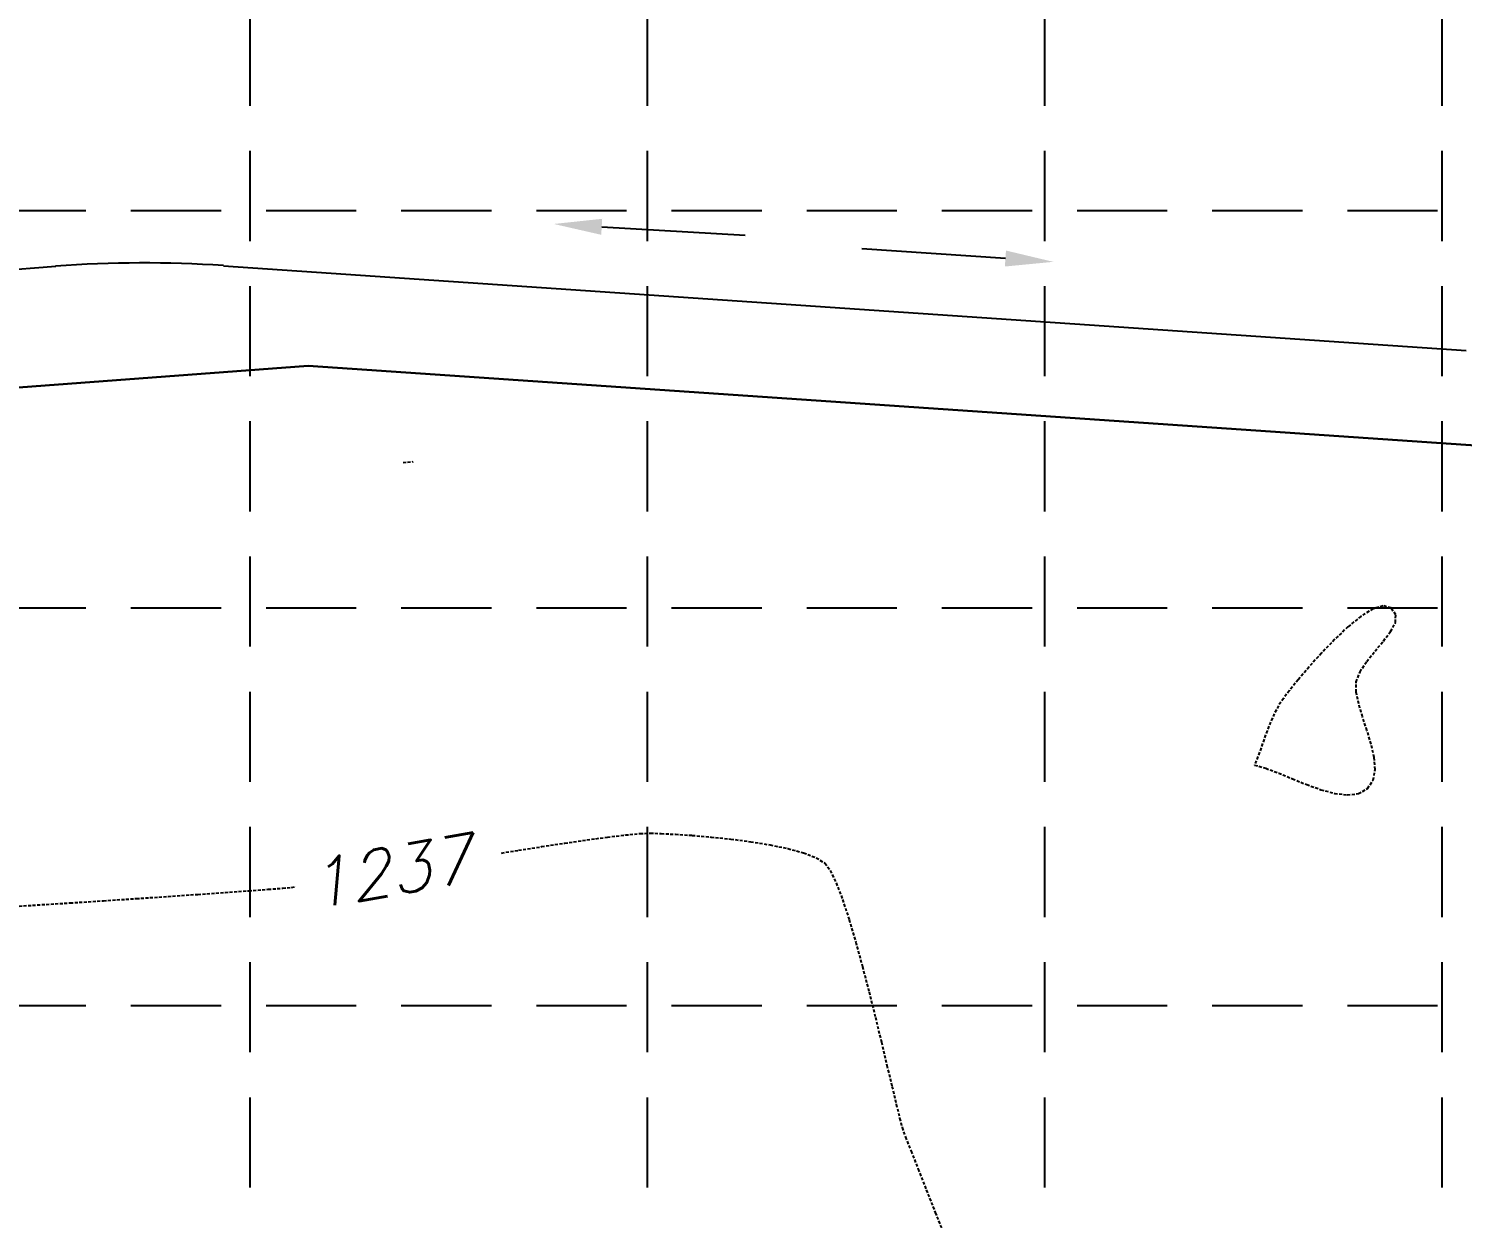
# Model space of a CAD drawing. Header units: inches. Extents: x 7994 to 10114, y 11164 to 12491.
# Drawn here: x 9730.3 to 9849.6, y 11512 to 11610.9 of the extents above; entities that cross this region are included whole.
import ezdxf

# ---------------------------------------------------------------- set-up
doc = ezdxf.new("R2010")
doc.units = ezdxf.units.IN
doc.header["$MEASUREMENT"] = 0
for name, pattern in [('HIDDEN', [0.375, 0.25, -0.125]), ('HIDDEN2', [0.1875, 0.125, -0.0625]), ('PHANTOM2', [1.25, 0.625, -0.125, 0.125, -0.125, 0.125, -0.125]), ('x4227topo$0$HIDDEN', [0.375, 0.25, -0.125])]:
    doc.linetypes.add(name, pattern=pattern)
for name, color, linetype in [('CONTOURS', 43, 'x4227topo$0$HIDDEN'), ('FILTER', 3, 'HIDDEN2'), ('GRID', 254, 'HIDDEN'), ('MISC-6', 6, 'Continuous'), ('SILT-FENCE', 4, 'PHANTOM2'), ('x4227 lots$0$p-row', 5, 'Continuous')]:
    doc.layers.add(name, color=color, linetype=linetype)
doc.styles.add('x4227topo$0$L100', font='simplex.shx', dxfattribs={"oblique": 15, "height": 6})

msp = doc.modelspace()

# ---------------------------------------------------------------- linework, layer by layer
at = {"layer": 'CONTOURS', "color": 43}
for p, q in [((9761.47, 11574.85, 1238), (9762.31, 11574.92, 1238)), ((9842.19, 11562.66, 1238), (9841.2, 11562.04, 1238)), ((9843.04, 11562.92, 1238), (9842.19, 11562.66, 1238)), ((9843.7, 11562.75, 1238), (9843.04, 11562.92, 1238)), ((9844.1, 11562.18, 1238), (9843.7, 11562.75, 1238)), ((9844.06, 11561.52, 1238), (9844.1, 11562.18, 1238)), ((9840.11, 11561.17, 1238), (9839, 11560.11, 1238)), ((9841.2, 11562.04, 1238), (9840.11, 11561.17, 1238)), ((9843.67, 11560.78, 1238), (9844.06, 11561.52, 1238)), ((9839, 11560.11, 1238), (9837.9, 11558.97, 1238)), ((9842.37, 11559.15, 1238), (9843.07, 11559.99, 1238)), ((9843.07, 11559.99, 1238), (9843.67, 11560.78, 1238)), ((9837.9, 11558.97, 1238), (9836.87, 11557.82, 1238)), ((9841.68, 11558.29, 1238), (9842.37, 11559.15, 1238)), ((9836.87, 11557.82, 1238), (9835.97, 11556.76, 1238)), ((9840.81, 11556.58, 1238), (9841.12, 11557.43, 1238)), ((9841.12, 11557.43, 1238), (9841.68, 11558.29, 1238)), ((9835.97, 11556.76, 1238), (9835.24, 11555.86, 1238)), ((9840.81, 11555.74, 1238), (9840.81, 11556.58, 1238)), ((9834.75, 11555.22, 1238), (9834.33, 11554.6, 1238)), ((9835.24, 11555.86, 1238), (9834.75, 11555.22, 1238)), ((9841.01, 11554.76, 1238), (9840.81, 11555.74, 1238)), ((9833.98, 11553.93, 1238), (9833.67, 11553.24, 1238)), ((9834.33, 11554.6, 1238), (9833.98, 11553.93, 1238)), ((9841.33, 11553.68, 1238), (9841.01, 11554.76, 1238)), ((9833.67, 11553.24, 1238), (9833.39, 11552.53, 1238)), ((9841.7, 11552.55, 1238), (9841.33, 11553.68, 1238)), ((9842.05, 11551.41, 1238), (9841.7, 11552.55, 1238)), ((9833.13, 11551.81, 1238), (9832.88, 11551.09, 1238)), ((9833.39, 11552.53, 1238), (9833.13, 11551.81, 1238)), ((9842.3, 11550.31, 1238), (9842.05, 11551.41, 1238)), ((9832.62, 11550.37, 1238), (9832.34, 11549.67, 1238)), ((9832.88, 11551.09, 1238), (9832.62, 11550.37, 1238)), ((9842.38, 11549.3, 1238), (9842.3, 11550.31, 1238)), ((9832.34, 11549.67, 1238), (9833.28, 11549.4, 1238)), ((9832.34, 11549.67, 1238), (9832.34, 11549.67, 1238)), ((9833.28, 11549.4, 1238), (9834.35, 11549, 1238)), ((9834.35, 11549, 1238), (9835.5, 11548.52, 1238)), ((9842.22, 11548.42, 1238), (9842.38, 11549.3, 1238)), ((9835.5, 11548.52, 1238), (9836.68, 11548.04, 1238)), ((9836.68, 11548.04, 1238), (9837.87, 11547.62, 1238)), ((9841.75, 11547.72, 1238), (9842.22, 11548.42, 1238)), ((9837.87, 11547.62, 1238), (9839.01, 11547.31, 1238)), ((9839.01, 11547.31, 1238), (9840.06, 11547.18, 1238)), ((9840.06, 11547.18, 1238), (9840.99, 11547.29, 1238)), ((9840.99, 11547.29, 1238), (9841.75, 11547.72, 1238)), ((9773, 11542.88, 1237), (9774.92, 11543.17, 1237)), ((9774.92, 11543.17, 1237), (9776.77, 11543.44, 1237)), ((9776.77, 11543.44, 1237), (9778.47, 11543.67, 1237)), ((9778.47, 11543.67, 1237), (9779.97, 11543.85, 1237)), ((9779.97, 11543.85, 1237), (9781.19, 11543.97, 1237)), ((9781.19, 11543.97, 1237), (9782.05, 11544, 1237)), ((9782.05, 11544, 1237), (9782.95, 11543.97, 1237)), ((9782.95, 11543.97, 1237), (9784.13, 11543.91, 1237)), ((9784.13, 11543.91, 1237), (9785.54, 11543.82, 1237)), ((9785.54, 11543.82, 1237), (9787.1, 11543.68, 1237)), ((9787.1, 11543.68, 1237), (9788.74, 11543.51, 1237)), ((9788.74, 11543.51, 1237), (9790.4, 11543.29, 1237)), ((9790.4, 11543.29, 1237), (9792.01, 11543.03, 1237)), ((9792.01, 11543.03, 1237), (9793.5, 11542.72, 1237)), ((9769.66, 11542.35, 1237), (9771.08, 11542.58, 1237)), ((9771.08, 11542.58, 1237), (9773, 11542.88, 1237)), ((9793.5, 11542.72, 1237), (9794.8, 11542.37, 1237)), ((9794.8, 11542.37, 1237), (9795.85, 11541.96, 1237)), ((9795.85, 11541.96, 1237), (9796.58, 11541.5, 1237)), ((9796.58, 11541.5, 1237), (9797.03, 11540.89, 1237)), ((9797.03, 11540.89, 1237), (9797.52, 11539.86, 1237)), ((9750.24, 11539.33, 1237), (9751.45, 11539.42, 1237)), ((9751.45, 11539.42, 1237), (9752.17, 11539.49, 1237)), ((9752.17, 11539.49, 1237), (9752.55, 11539.54, 1237)), ((9797.52, 11539.86, 1237), (9798.05, 11538.48, 1237)), ((9733.76, 11538.2, 1237), (9736.53, 11538.38, 1237)), ((9736.53, 11538.38, 1237), (9739.27, 11538.56, 1237)), ((9739.27, 11538.56, 1237), (9741.91, 11538.74, 1237)), ((9741.91, 11538.74, 1237), (9744.39, 11538.91, 1237)), ((9744.39, 11538.91, 1237), (9746.65, 11539.06, 1237)), ((9746.65, 11539.06, 1237), (9748.62, 11539.21, 1237)), ((9748.62, 11539.21, 1237), (9750.24, 11539.33, 1237)), ((9798.05, 11538.48, 1237), (9798.59, 11536.81, 1237)), ((9728.38, 11537.86, 1237), (9731.02, 11538.03, 1237)), ((9731.02, 11538.03, 1237), (9733.76, 11538.2, 1237)), ((9798.59, 11536.81, 1237), (9799.15, 11534.93, 1237)), ((9799.15, 11534.93, 1237), (9799.7, 11532.91, 1237)), ((9799.7, 11532.91, 1237), (9800.25, 11530.8, 1237)), ((9800.25, 11530.8, 1237), (9800.78, 11528.68, 1237)), ((9800.78, 11528.68, 1237), (9801.28, 11526.62, 1237)), ((9801.28, 11526.62, 1237), (9801.74, 11524.68, 1237)), ((9801.74, 11524.68, 1237), (9802.16, 11522.93, 1237)), ((9802.16, 11522.93, 1237), (9802.52, 11521.44, 1237)), ((9802.52, 11521.44, 1237), (9802.8, 11520.28, 1237)), ((9802.8, 11520.28, 1237), (9803.01, 11519.51, 1237)), ((9803.01, 11519.51, 1237), (9803.29, 11518.71, 1237)), ((9803.29, 11518.71, 1237), (9803.75, 11517.54, 1237)), ((9803.75, 11517.54, 1237), (9804.34, 11516.05, 1237)), ((9804.34, 11516.05, 1237), (9805.02, 11514.32, 1237)), ((9805.02, 11514.32, 1237), (9805.77, 11512.43, 1237)), ((9805.77, 11512.43, 1237), (9806.55, 11510.43, 1237))]:
    msp.add_line(p, q, dxfattribs=at)
at = {"layer": 'FILTER', "color": 7, "linetype": 'Continuous'}
for p, q in [((9425.14, 11568.16), (9732.55, 11591.17)), ((9746.51, 11591.22), (9798.23, 11587.69)), ((9798.23, 11587.69), (9849.96, 11584.16))]:
    msp.add_line(p, q, dxfattribs=at)
msp.add_arc((9739.85, 11493.62), 97.83, 86.0964, 94.2805, dxfattribs=at)
at = {"layer": 'GRID', "color": 253, "linetype": 'HIDDEN', "ltscale": 30}
for p, q in [((9748.72, 12455.77), (9748.72, 11298)), ((9781.79, 12455.77), (9781.79, 11298)), ((9814.87, 12455.77), (9814.87, 11298)), ((9847.94, 12455.77), (9847.94, 11298)), ((8028.82, 11595.82), (10079.47, 11595.82)), ((8028.82, 11562.75), (10079.47, 11562.75)), ((8028.82, 11529.67), (10079.47, 11529.67))]:
    msp.add_line(p, q, dxfattribs=at)
at = {"layer": 'MISC-6', "color": 7, "extrusion": (0, 0, -1)}
msp.add_lwpolyline([(-9778, 11594.46), (-9789.95, 11593.76)], dxfattribs=at)
at = {"layer": 'MISC-6', "color": 7}
msp.add_lwpolyline([(9811.6, 11591.81), (9799.66, 11592.63)], dxfattribs=at)
at = {"layer": 'MISC-6', "color": 7, "extrusion": (0, 0, -1)}
msp.add_solid([(-9778.04, 11595.12), (-9774.01, 11594.69), (-9777.96, 11593.79)], dxfattribs=at)
at = {"layer": 'MISC-6', "color": 7}
msp.add_solid([(9811.65, 11592.48), (9815.59, 11591.54), (9811.56, 11591.15)], dxfattribs=at)
at = {"layer": 'SILT-FENCE', "color": 7, "linetype": 'Continuous'}
for p, q in [((9753.57, 11582.89), (9118.47, 11535.35)), ((9858.7, 11575.72), (9753.57, 11582.89))]:
    msp.add_line(p, q, dxfattribs=at)
at = {"layer": 'x4227 lots$0$p-row', "color": 7}
for p, q in [((9118.47, 11535.35), (9753.57, 11582.89)), ((9753.57, 11582.89), (9858.7, 11575.72))]:
    msp.add_line(p, q, dxfattribs=at)

# ---------------------------------------------------------------- texts
at = {"layer": 'CONTOURS', "color": 43, "style": 'x4227topo$0$L100', "oblique": 15}
msp.add_text('1237', height=4, rotation=9.8166, dxfattribs=at).set_placement((9753.92, 11537.68, 1237))

doc.saveas('drawing.dxf')
